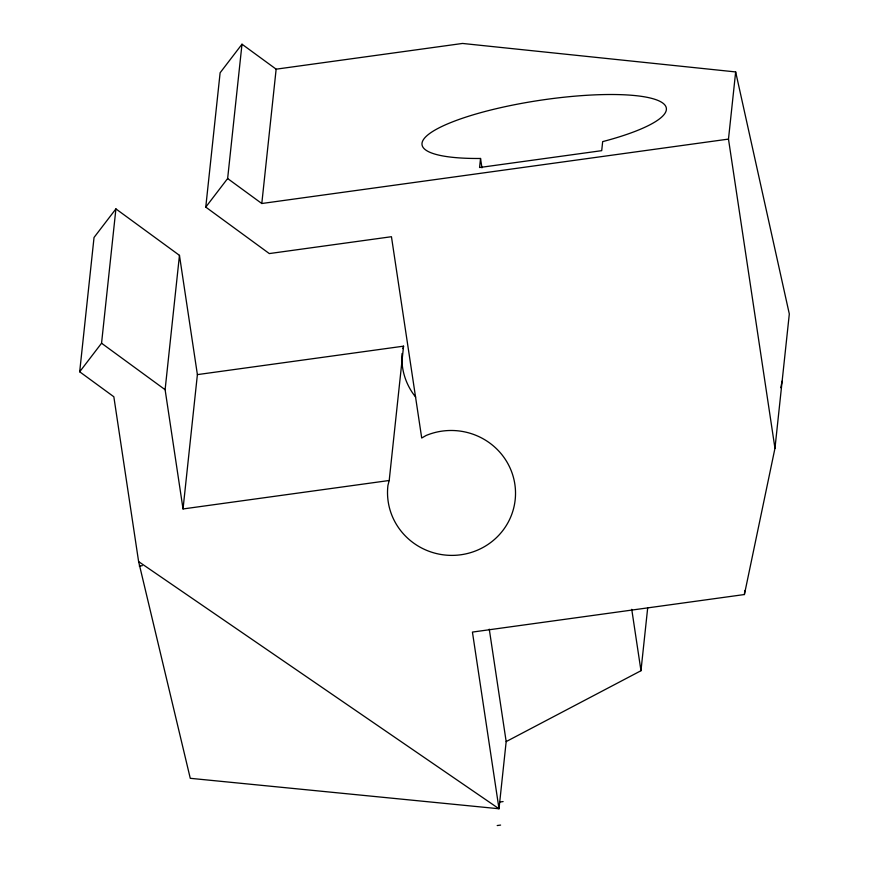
<?xml version="1.0" encoding="UTF-8"?>
<svg xmlns="http://www.w3.org/2000/svg" width="869" height="869" viewBox="0 0 869 869"><rect width="100%" height="100%" fill="white"/><g stroke="black" fill="none" stroke-linecap="round" stroke-linejoin="round"><path stroke-width="1.3" d="M489.269 629.156L506.171 741.594L499.002 808.757L190.268 778.309L138.616 561.602L113.839 396.764L79.687 371.791L94.037 237.465L115.914 208.897L179.459 255.356L197.393 374.615L183.033 508.952L389.203 480.492L403.564 346.166L197.393 374.615M79.687 371.791L101.554 343.222L115.914 208.897M183.033 508.952L165.11 389.692L179.459 255.356M389.203 480.492L387.943 485.369A64.024 62.438 6.1 0 0 455.258 555.302A64.024 62.438 6.1 0 0 513.796 478.841A64.024 62.438 6.1 0 0 426.147 435.467L421.715 438.019L391.452 236.716L269.314 253.574L205.768 207.104L220.118 72.779L241.995 44.21L276.146 69.172L462.536 43.45L735.663 71.931L789.313 313.959L774.963 448.295L744.396 594.537L472.432 632.078L499.002 808.757L138.616 561.602M205.768 207.104L227.635 178.536L241.995 44.21M735.663 71.931L728.483 139.094L261.797 203.509L276.146 69.172M480.535 158.473L479.569 167.521L601.706 150.663L602.673 141.614A123.485 26.504 -8.5 0 0 639.551 96.09A123.485 26.504 -8.5 0 0 452.423 121.921A123.485 26.504 -8.5 0 0 480.535 158.473L481.947 167.847M506.171 741.594L640.974 670.727L647.72 607.594M744.396 594.537L744.831 590.507M780.764 387.715L782.143 381.122M402.934 348.599L403.564 346.166M139.29 566.088L142.31 565.676M499.718 802.044L503.108 801.576M497.198 825.55L500.598 825.083M227.635 178.536L261.797 203.509M101.554 343.222L165.11 389.692M728.483 139.094L774.963 448.295M631.741 609.321L640.974 670.727M415.675 397.09A64.024 62.438 6.1 0 1 402.054 353.531"/></g></svg>
